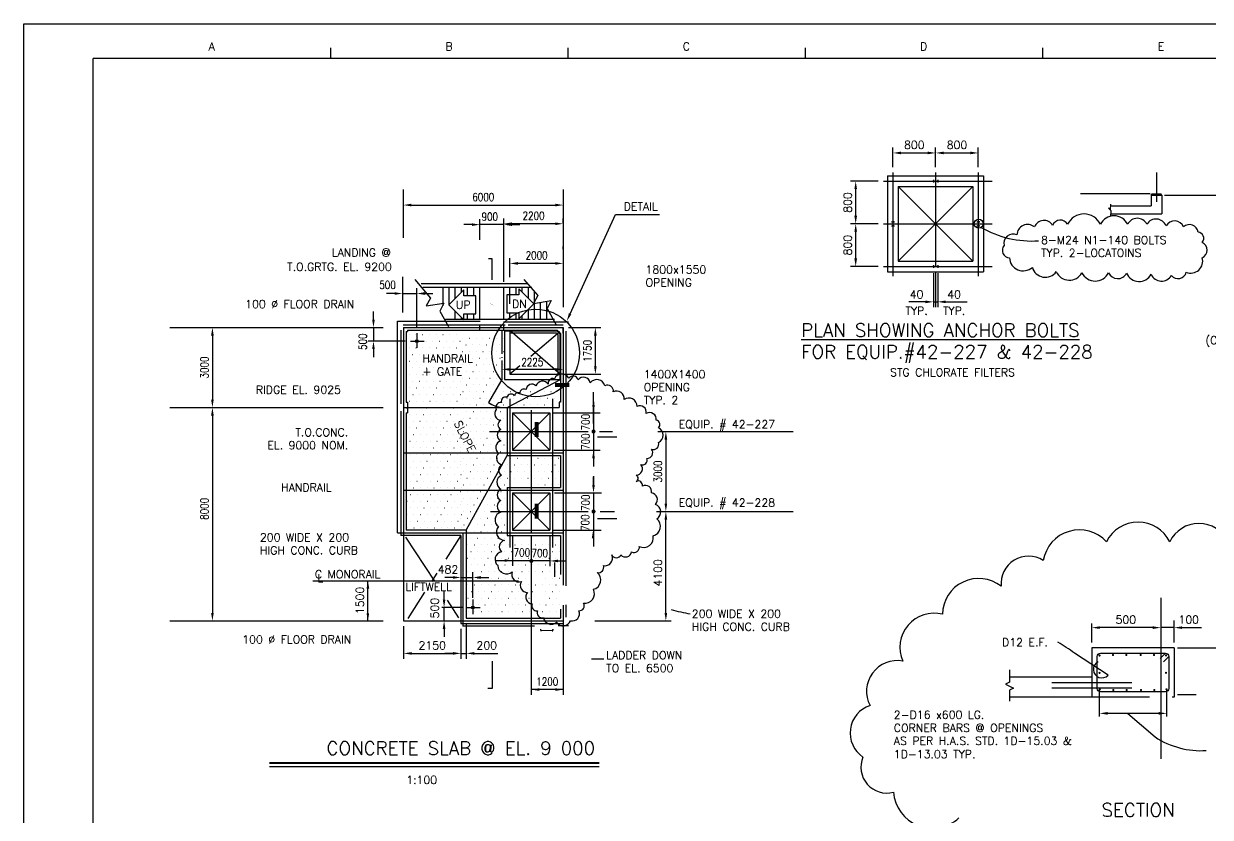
# Model space of a CAD drawing. Extents: x 0 to 84100, y 0 to 59400.
# Drawn here: x 0 to 44494, y 29640 to 59400 of the extents above; entities that cross this region are included whole.
import ezdxf
from ezdxf.enums import TextEntityAlignment as Align

# ---------------------------------------------------------------- set-up
doc = ezdxf.new("R2010")
doc.units = 0
doc.header["$LTSCALE"] = 2500
for name, pattern in [('CENTER', [0]), ('DASHDOT', [0]), ('DASHED', [0]), ('HIDDEN', [0])]:
    doc.linetypes.add(name, pattern=pattern)
doc.layers.get('0').update_dxf_attribs({"linetype": 'CONTINUOUS'})
for name, color, linetype in [('BORDER', 7, 'CONTINUOUS'), ('BOUNDLINE', 3, 'CONTINUOUS'), ('CLINE', 7, 'CENTER'), ('CONC', 1, 'CONTINUOUS'), ('CUTLINE', 7, 'CONTINUOUS'), ('DIM', 6, 'CONTINUOUS'), ('HANDRAIL', 2, 'DASHDOT'), ('HIDD', 7, 'HIDDEN'), ('REBAR', 2, 'CONTINUOUS'), ('STEEL', 1, 'CONTINUOUS'), ('TEXT', 7, 'CONTINUOUS'), ('TEXTM', 1, 'CONTINUOUS')]:
    doc.layers.add(name, color=color, linetype=linetype)
doc.styles.get("Standard").update_dxf_attribs({"font": 'romans', "width": 0.8})

msp = doc.modelspace()

# ---------------------------------------------------------------- linework, layer by layer
at = {"color": 0}
for p, q in [((14449, 47746), (14453, 47746)), ((14703, 47746), (14707, 47746)), ((14957, 47746), (14961, 47746)), ((15211, 47746), (15215, 47746)), ((15465, 47746), (15469, 47746)), ((15719, 47746), (15723, 47746)), ((15973, 47746), (15977, 47746)), ((16227, 47746), (16231, 47746)), ((16453, 47613), (16457, 47613)), ((16707, 47613), (16711, 47613)), ((16961, 47613), (16965, 47613)), ((17215, 47613), (17219, 47613)), ((17469, 47613), (17473, 47613)), ((17723, 47613), (17727, 47613)), ((17977, 47613), (17981, 47613)), ((14453, 47246), (14457, 47246)), ((14578, 47496), (14582, 47496)), ((14707, 47246), (14711, 47246)), ((14832, 47496), (14836, 47496)), ((14961, 47246), (14965, 47246)), ((15086, 47496), (15090, 47496)), ((15215, 47246), (15219, 47246)), ((15340, 47496), (15344, 47496)), ((15469, 47246), (15473, 47246)), ((15594, 47496), (15598, 47496)), ((15723, 47246), (15727, 47246)), ((15848, 47496), (15852, 47496)), ((15977, 47246), (15981, 47246)), ((16102, 47496), (16106, 47496)), ((16231, 47246), (16235, 47246)), ((16356, 47496), (16360, 47496)), ((16582, 47363), (16586, 47363)), ((16836, 47363), (16840, 47363)), ((17090, 47363), (17094, 47363)), ((17344, 47363), (17348, 47363)), ((17598, 47363), (17602, 47363)), ((17852, 47363), (17856, 47363)), ((14457, 46746), (14461, 46746)), ((14582, 46996), (14586, 46996)), ((14711, 46746), (14715, 46746)), ((14836, 46996), (14840, 46996)), ((14965, 46746), (14969, 46746)), ((15090, 46996), (15094, 46996)), ((15219, 46746), (15223, 46746)), ((15344, 46996), (15348, 46996)), ((15473, 46746), (15477, 46746)), ((15598, 46996), (15602, 46996)), ((15727, 46746), (15731, 46746)), ((15852, 46996), (15856, 46996)), ((15981, 46746), (15985, 46746)), ((16106, 46996), (16110, 46996)), ((16235, 46746), (16239, 46746)), ((16360, 46996), (16364, 46996)), ((16457, 47113), (16461, 47113)), ((16586, 46863), (16590, 46863)), ((16711, 47113), (16715, 47113)), ((16840, 46863), (16844, 46863)), ((16965, 47113), (16969, 47113)), ((17094, 46863), (17098, 46863)), ((17219, 47113), (17223, 47113)), ((17348, 46863), (17352, 46863)), ((17473, 47113), (17477, 47113)), ((17602, 46863), (17606, 46863)), ((17727, 47113), (17731, 47113)), ((17856, 46863), (17860, 46863)), ((17981, 47113), (17985, 47113)), ((14586, 46496), (14590, 46496)), ((14840, 46496), (14844, 46496)), ((15094, 46496), (15098, 46496)), ((15348, 46496), (15352, 46496)), ((15602, 46496), (15606, 46496)), ((15856, 46496), (15860, 46496)), ((16110, 46496), (16114, 46496)), ((16364, 46496), (16368, 46496)), ((16461, 46613), (16465, 46613)), ((16590, 46363), (16594, 46363)), ((16715, 46613), (16719, 46613)), ((16844, 46363), (16848, 46363)), ((16969, 46613), (16973, 46613)), ((17098, 46363), (17102, 46363)), ((17223, 46613), (17227, 46613)), ((17352, 46363), (17356, 46363)), ((17477, 46613), (17481, 46613)), ((17606, 46363), (17610, 46363)), ((17731, 46613), (17735, 46613)), ((17860, 46363), (17864, 46363)), ((17985, 46613), (17989, 46613)), ((14461, 46246), (14465, 46246)), ((14590, 45996), (14594, 45996)), ((14715, 46246), (14719, 46246)), ((14844, 45996), (14848, 45996)), ((14969, 46246), (14973, 46246)), ((15098, 45996), (15102, 45996)), ((15223, 46246), (15227, 46246)), ((15352, 45996), (15356, 45996)), ((15477, 46246), (15481, 46246)), ((15606, 45996), (15610, 45996)), ((15731, 46246), (15735, 46246)), ((15860, 45996), (15864, 45996)), ((15985, 46246), (15989, 46246)), ((16114, 45996), (16118, 45996)), ((16239, 46246), (16243, 46246)), ((16368, 45996), (16372, 45996)), ((16465, 46113), (16469, 46113)), ((16594, 45863), (16598, 45863)), ((16719, 46113), (16723, 46113)), ((16848, 45863), (16852, 45863)), ((16973, 46113), (16977, 46113)), ((17102, 45863), (17106, 45863)), ((17227, 46113), (17231, 46113)), ((17356, 45863), (17360, 45863)), ((17481, 46113), (17485, 46113)), ((17610, 45863), (17614, 45863)), ((17735, 46113), (17739, 46113)), ((17864, 45863), (17868, 45863)), ((17989, 46113), (17993, 46113)), ((14465, 45746), (14469, 45746)), ((14594, 45496), (14598, 45496)), ((14719, 45746), (14723, 45746)), ((14848, 45496), (14852, 45496)), ((14973, 45746), (14977, 45746)), ((15102, 45496), (15106, 45496)), ((15227, 45746), (15231, 45746)), ((15356, 45496), (15360, 45496)), ((15481, 45746), (15485, 45746)), ((15610, 45496), (15614, 45496)), ((15735, 45746), (15739, 45746)), ((15864, 45496), (15868, 45496)), ((15989, 45746), (15993, 45746)), ((16118, 45496), (16122, 45496)), ((16243, 45746), (16247, 45746)), ((16372, 45496), (16376, 45496)), ((16469, 45613), (16473, 45613)), ((16723, 45613), (16727, 45613)), ((16977, 45613), (16981, 45613)), ((17231, 45613), (17235, 45613)), ((17485, 45613), (17489, 45613)), ((17739, 45613), (17743, 45613)), ((17993, 45613), (17997, 45613)), ((18247, 45613), (18251, 45613)), ((18501, 45613), (18505, 45613)), ((18755, 45613), (18759, 45613)), ((19009, 45613), (19013, 45613)), ((19263, 45613), (19267, 45613)), ((19517, 45613), (19521, 45613)), ((19771, 45613), (19775, 45613)), ((14346, 44996), (14348, 44996)), ((14469, 45246), (14473, 45246)), ((14598, 44996), (14602, 44996)), ((14723, 45246), (14727, 45246)), ((14852, 44996), (14856, 44996)), ((14977, 45246), (14981, 45246)), ((15106, 44996), (15110, 44996)), ((15231, 45246), (15235, 45246)), ((15360, 44996), (15364, 44996)), ((15485, 45246), (15489, 45246)), ((15614, 44996), (15618, 44996)), ((15739, 45246), (15743, 45246)), ((15868, 44996), (15872, 44996)), ((15993, 45246), (15997, 45246)), ((16122, 44996), (16126, 44996)), ((16247, 45246), (16251, 45246)), ((16376, 44996), (16380, 44996)), ((16473, 45113), (16477, 45113)), ((16598, 45363), (16602, 45363)), ((16727, 45113), (16731, 45113)), ((16852, 45363), (16856, 45363)), ((16981, 45113), (16985, 45113)), ((17106, 45363), (17110, 45363)), ((17235, 45113), (17239, 45113)), ((17360, 45363), (17364, 45363)), ((17489, 45113), (17493, 45113)), ((17614, 45363), (17618, 45363)), ((17743, 45113), (17747, 45113)), ((17868, 45363), (17872, 45363)), ((17997, 45113), (18001, 45113)), ((18122, 45363), (18126, 45363)), ((18251, 45113), (18255, 45113)), ((18376, 45363), (18380, 45363)), ((18505, 45113), (18509, 45113)), ((18630, 45363), (18634, 45363)), ((18759, 45113), (18763, 45113)), ((18884, 45363), (18888, 45363)), ((19013, 45113), (19017, 45113)), ((19138, 45363), (19142, 45363)), ((19267, 45113), (19271, 45113)), ((19392, 45363), (19396, 45363)), ((19521, 45113), (19525, 45113)), ((19646, 45363), (19650, 45363)), ((19775, 45113), (19779, 45113)), ((19900, 45363), (19904, 45363)), ((14348, 44496), (14352, 44496)), ((14473, 44746), (14477, 44746)), ((14602, 44496), (14606, 44496)), ((14727, 44746), (14731, 44746)), ((14856, 44496), (14860, 44496)), ((14981, 44746), (14985, 44746)), ((15110, 44496), (15114, 44496)), ((15235, 44746), (15239, 44746)), ((15364, 44496), (15368, 44496)), ((15489, 44746), (15493, 44746)), ((15618, 44496), (15622, 44496)), ((15743, 44746), (15747, 44746)), ((15872, 44496), (15876, 44496)), ((15997, 44746), (16001, 44746)), ((16126, 44496), (16130, 44496)), ((16251, 44746), (16255, 44746)), ((16380, 44496), (16384, 44496)), ((16477, 44613), (16481, 44613)), ((16602, 44863), (16606, 44863)), ((16731, 44613), (16735, 44613)), ((16856, 44863), (16860, 44863)), ((16985, 44613), (16989, 44613)), ((17110, 44863), (17114, 44863)), ((17239, 44613), (17243, 44613)), ((17364, 44863), (17368, 44863)), ((17493, 44613), (17497, 44613)), ((17618, 44863), (17622, 44863)), ((17747, 44613), (17751, 44613)), ((17872, 44863), (17876, 44863)), ((18001, 44613), (18005, 44613)), ((14477, 44246), (14481, 44246)), ((14731, 44246), (14735, 44246)), ((14985, 44246), (14989, 44246)), ((15239, 44246), (15243, 44246)), ((15493, 44246), (15497, 44246)), ((15747, 44246), (15751, 44246)), ((16001, 44246), (16005, 44246)), ((16255, 44246), (16259, 44246)), ((16481, 44113), (16485, 44113)), ((16606, 44363), (16610, 44363)), ((16735, 44113), (16739, 44113)), ((16860, 44363), (16864, 44363)), ((16989, 44113), (16993, 44113)), ((17114, 44363), (17118, 44363)), ((17243, 44113), (17247, 44113)), ((17368, 44363), (17372, 44363)), ((17497, 44113), (17501, 44113)), ((17622, 44363), (17626, 44363)), ((17751, 44113), (17755, 44113)), ((17876, 44363), (17880, 44363)), ((18005, 44113), (18009, 44113)), ((14352, 43996), (14356, 43996)), ((14481, 43746), (14485, 43746)), ((14606, 43996), (14610, 43996)), ((14735, 43746), (14739, 43746)), ((14860, 43996), (14864, 43996)), ((14989, 43746), (14993, 43746)), ((15114, 43996), (15118, 43996)), ((15243, 43746), (15247, 43746)), ((15368, 43996), (15372, 43996)), ((15497, 43746), (15501, 43746)), ((15622, 43996), (15626, 43996)), ((15751, 43746), (15755, 43746)), ((15876, 43996), (15880, 43996)), ((16005, 43746), (16009, 43746)), ((16130, 43996), (16134, 43996)), ((16259, 43746), (16263, 43746)), ((16357, 43863), (16360, 43863)), ((16384, 43996), (16388, 43996)), ((16485, 43613), (16489, 43613)), ((16610, 43863), (16614, 43863)), ((16739, 43613), (16743, 43613)), ((16864, 43863), (16868, 43863)), ((16993, 43613), (16997, 43613)), ((17118, 43863), (17122, 43863)), ((17247, 43613), (17251, 43613)), ((17372, 43863), (17376, 43863)), ((17501, 43613), (17505, 43613)), ((17626, 43863), (17630, 43863)), ((17755, 43613), (17759, 43613)), ((17880, 43863), (17884, 43863)), ((18009, 43613), (18013, 43613)), ((14356, 43496), (14360, 43496)), ((14485, 43246), (14489, 43246)), ((14610, 43496), (14614, 43496)), ((14739, 43246), (14743, 43246)), ((14864, 43496), (14868, 43496)), ((14993, 43246), (14997, 43246)), ((15118, 43496), (15122, 43496)), ((15247, 43246), (15251, 43246)), ((15372, 43496), (15376, 43496)), ((15501, 43246), (15505, 43246)), ((15626, 43496), (15630, 43496)), ((15755, 43246), (15759, 43246)), ((15880, 43496), (15884, 43496)), ((16009, 43246), (16013, 43246)), ((16134, 43496), (16138, 43496)), ((16263, 43246), (16267, 43246)), ((16360, 43363), (16364, 43363)), ((16388, 43496), (16392, 43496)), ((16614, 43363), (16618, 43363)), ((16868, 43363), (16872, 43363)), ((17122, 43363), (17126, 43363)), ((17376, 43363), (17380, 43363)), ((17630, 43363), (17634, 43363)), ((17884, 43363), (17888, 43363)), ((14360, 42996), (14364, 42996)), ((14489, 42746), (14493, 42746)), ((14614, 42996), (14618, 42996)), ((14743, 42746), (14747, 42746)), ((14868, 42996), (14872, 42996)), ((14997, 42746), (15001, 42746)), ((15122, 42996), (15126, 42996)), ((15251, 42746), (15255, 42746)), ((15376, 42996), (15380, 42996)), ((15505, 42746), (15509, 42746)), ((15630, 42996), (15634, 42996)), ((15759, 42746), (15763, 42746)), ((15884, 42996), (15888, 42996)), ((16013, 42746), (16017, 42746)), ((16138, 42996), (16142, 42996)), ((16267, 42746), (16271, 42746)), ((16364, 42863), (16368, 42863)), ((16392, 42996), (16396, 42996)), ((16489, 43113), (16493, 43113)), ((16618, 42863), (16622, 42863)), ((16743, 43113), (16747, 43113)), ((16872, 42863), (16876, 42863)), ((16997, 43113), (17001, 43113)), ((17126, 42863), (17130, 42863)), ((17251, 43113), (17255, 43113)), ((17380, 42863), (17384, 42863)), ((17505, 43113), (17509, 43113)), ((17634, 42863), (17638, 42863)), ((17759, 43113), (17763, 43113)), ((17888, 42863), (17892, 42863)), ((18013, 43113), (18017, 43113)), ((18142, 42863), (18146, 42863)), ((18267, 43113), (18271, 43113)), ((18396, 42863), (18400, 42863)), ((18521, 43113), (18525, 43113)), ((18650, 42863), (18654, 42863)), ((18775, 43113), (18779, 43113)), ((18904, 42863), (18908, 42863)), ((19029, 43113), (19033, 43113)), ((19158, 42863), (19162, 42863)), ((19283, 43113), (19287, 43113)), ((19412, 42863), (19416, 42863)), ((19537, 43113), (19541, 43113)), ((19666, 42863), (19670, 42863)), ((19791, 43113), (19795, 43113)), ((19920, 42863), (19924, 42863)), ((20045, 43113), (20049, 43113)), ((14364, 42496), (14368, 42496)), ((14618, 42496), (14622, 42496)), ((14872, 42496), (14876, 42496)), ((15126, 42496), (15130, 42496)), ((15380, 42496), (15384, 42496)), ((15634, 42496), (15638, 42496)), ((15888, 42496), (15892, 42496)), ((16142, 42496), (16146, 42496)), ((16368, 42363), (16372, 42363)), ((16396, 42496), (16400, 42496)), ((16493, 42613), (16497, 42613)), ((16622, 42363), (16626, 42363)), ((16747, 42613), (16751, 42613)), ((16876, 42363), (16880, 42363)), ((17001, 42613), (17005, 42613)), ((17130, 42363), (17134, 42363)), ((17255, 42613), (17259, 42613)), ((17384, 42363), (17388, 42363)), ((17509, 42613), (17513, 42613)), ((17638, 42363), (17642, 42363)), ((17763, 42613), (17767, 42613)), ((17892, 42363), (17896, 42363)), ((18017, 42613), (18021, 42613)), ((18146, 42363), (18150, 42363)), ((18271, 42613), (18275, 42613)), ((18400, 42363), (18404, 42363)), ((18525, 42613), (18529, 42613)), ((18654, 42363), (18658, 42363)), ((18779, 42613), (18783, 42613)), ((18908, 42363), (18912, 42363)), ((19033, 42613), (19037, 42613)), ((19162, 42363), (19166, 42363)), ((19287, 42613), (19291, 42613)), ((19416, 42363), (19420, 42363)), ((19541, 42613), (19545, 42613)), ((19670, 42363), (19674, 42363)), ((19795, 42613), (19799, 42613)), ((19924, 42363), (19928, 42363)), ((20049, 42613), (20053, 42613)), ((14368, 41996), (14372, 41996)), ((14493, 42246), (14497, 42246)), ((14622, 41996), (14626, 41996)), ((14747, 42246), (14751, 42246)), ((14876, 41996), (14880, 41996)), ((15001, 42246), (15005, 42246)), ((15130, 41996), (15134, 41996)), ((15255, 42246), (15259, 42246)), ((15384, 41996), (15388, 41996)), ((15509, 42246), (15513, 42246)), ((15638, 41996), (15642, 41996)), ((15763, 42246), (15767, 42246)), ((15892, 41996), (15896, 41996)), ((16017, 42246), (16021, 42246)), ((16146, 41996), (16150, 41996)), ((16271, 42246), (16275, 42246)), ((16372, 41863), (16376, 41863)), ((16400, 41996), (16404, 41996)), ((16497, 42113), (16501, 42113)), ((16626, 41863), (16630, 41863)), ((16751, 42113), (16755, 42113)), ((16880, 41863), (16884, 41863)), ((17005, 42113), (17009, 42113)), ((17134, 41863), (17138, 41863)), ((17259, 42113), (17263, 42113)), ((17388, 41863), (17392, 41863)), ((17513, 42113), (17517, 42113)), ((17642, 41863), (17646, 41863)), ((17767, 42113), (17771, 42113)), ((17896, 41863), (17900, 41863)), ((18021, 42113), (18025, 42113)), ((19037, 42113), (19041, 42113)), ((19291, 42113), (19295, 42113)), ((19545, 42113), (19549, 42113)), ((19799, 42113), (19803, 42113)), ((20053, 42113), (20057, 42113)), ((14372, 41496), (14376, 41496)), ((14497, 41746), (14501, 41746)), ((14626, 41496), (14630, 41496)), ((14751, 41746), (14755, 41746)), ((14880, 41496), (14884, 41496)), ((15005, 41746), (15009, 41746)), ((15134, 41496), (15138, 41496)), ((15259, 41746), (15263, 41746)), ((15388, 41496), (15392, 41496)), ((15513, 41746), (15517, 41746)), ((15642, 41496), (15646, 41496)), ((15767, 41746), (15771, 41746)), ((15896, 41496), (15900, 41496)), ((16021, 41746), (16025, 41746)), ((16150, 41496), (16154, 41496)), ((16275, 41746), (16279, 41746)), ((16404, 41496), (16408, 41496)), ((16501, 41613), (16505, 41613)), ((16755, 41613), (16759, 41613)), ((17009, 41613), (17013, 41613)), ((17263, 41613), (17267, 41613)), ((17517, 41613), (17521, 41613)), ((17771, 41613), (17775, 41613)), ((18025, 41613), (18029, 41613)), ((14376, 40996), (14380, 40996)), ((14501, 41246), (14505, 41246)), ((14630, 40996), (14634, 40996)), ((14755, 41246), (14759, 41246)), ((14884, 40996), (14888, 40996)), ((15009, 41246), (15013, 41246)), ((15138, 40996), (15142, 40996)), ((15263, 41246), (15267, 41246)), ((15392, 40996), (15396, 40996)), ((15517, 41246), (15521, 41246)), ((15646, 40996), (15650, 40996)), ((15771, 41246), (15775, 41246)), ((15900, 40996), (15904, 40996)), ((16025, 41246), (16029, 41246)), ((16154, 40996), (16158, 40996)), ((16279, 41246), (16283, 41246)), ((16376, 41363), (16380, 41363)), ((16408, 40996), (16412, 40996)), ((16505, 41113), (16509, 41113)), ((16630, 41363), (16634, 41363)), ((16759, 41113), (16763, 41113)), ((16884, 41363), (16888, 41363)), ((17013, 41113), (17017, 41113)), ((17138, 41363), (17142, 41363)), ((17267, 41113), (17271, 41113)), ((17392, 41363), (17396, 41363)), ((17521, 41113), (17525, 41113)), ((17646, 41363), (17650, 41363)), ((17775, 41113), (17779, 41113)), ((17900, 41363), (17904, 41363)), ((18029, 41113), (18033, 41113)), ((14380, 40496), (14384, 40496)), ((14505, 40746), (14509, 40746)), ((14634, 40496), (14638, 40496)), ((14759, 40746), (14763, 40746)), ((14888, 40496), (14892, 40496)), ((15013, 40746), (15017, 40746)), ((15142, 40496), (15146, 40496)), ((15267, 40746), (15271, 40746)), ((15396, 40496), (15400, 40496)), ((15521, 40746), (15525, 40746)), ((15650, 40496), (15654, 40496)), ((15775, 40746), (15779, 40746)), ((15904, 40496), (15908, 40496)), ((16029, 40746), (16033, 40746)), ((16158, 40496), (16162, 40496)), ((16283, 40746), (16287, 40746)), ((16380, 40863), (16384, 40863)), ((16412, 40496), (16416, 40496)), ((16509, 40613), (16513, 40613)), ((16634, 40863), (16638, 40863)), ((16763, 40613), (16767, 40613)), ((16888, 40863), (16892, 40863)), ((17017, 40613), (17021, 40613)), ((17142, 40863), (17146, 40863)), ((17271, 40613), (17275, 40613)), ((17396, 40863), (17400, 40863)), ((17525, 40613), (17529, 40613)), ((17650, 40863), (17654, 40863)), ((17779, 40613), (17783, 40613)), ((17904, 40863), (17908, 40863)), ((18033, 40613), (18037, 40613)), ((16638, 40363), (16642, 40363)), ((16767, 40113), (16771, 40113)), ((16892, 40363), (16896, 40363)), ((17021, 40113), (17025, 40113)), ((17146, 40363), (17150, 40363)), ((17275, 40113), (17279, 40113)), ((17400, 40363), (17404, 40363)), ((17529, 40113), (17533, 40113)), ((17654, 40363), (17658, 40363)), ((17783, 40113), (17787, 40113)), ((17908, 40363), (17912, 40363)), ((18037, 40113), (18041, 40113)), ((16642, 39863), (16646, 39863)), ((16771, 39613), (16775, 39613)), ((16896, 39863), (16900, 39863)), ((17025, 39613), (17029, 39613)), ((17150, 39863), (17154, 39863)), ((17279, 39613), (17283, 39613)), ((17404, 39863), (17408, 39863)), ((17533, 39613), (17537, 39613)), ((17658, 39863), (17662, 39863)), ((17787, 39613), (17791, 39613)), ((17912, 39863), (17916, 39863)), ((18041, 39613), (18045, 39613)), ((18166, 39863), (18170, 39863)), ((18295, 39613), (18299, 39613)), ((18420, 39863), (18424, 39863)), ((18549, 39613), (18553, 39613)), ((18674, 39863), (18678, 39863)), ((18803, 39613), (18807, 39613)), ((18928, 39863), (18932, 39863)), ((19057, 39613), (19061, 39613)), ((19182, 39863), (19186, 39863)), ((19311, 39613), (19315, 39613)), ((19436, 39863), (19440, 39863)), ((19565, 39613), (19569, 39613)), ((19690, 39863), (19694, 39863)), ((19819, 39613), (19823, 39613)), ((19944, 39863), (19948, 39863)), ((20073, 39613), (20076, 39613)), ((16646, 39363), (16650, 39363)), ((16900, 39363), (16904, 39363)), ((17154, 39363), (17158, 39363)), ((17408, 39363), (17412, 39363)), ((17662, 39363), (17666, 39363)), ((17916, 39363), (17920, 39363)), ((18170, 39363), (18174, 39363)), ((18424, 39363), (18428, 39363)), ((18678, 39363), (18682, 39363)), ((18932, 39363), (18936, 39363)), ((19186, 39363), (19190, 39363)), ((19440, 39363), (19444, 39363)), ((19694, 39363), (19698, 39363)), ((19948, 39363), (19952, 39363)), ((16650, 38863), (16654, 38863)), ((16775, 39113), (16779, 39113)), ((16904, 38863), (16908, 38863)), ((17029, 39113), (17033, 39113)), ((17158, 38863), (17162, 38863)), ((17283, 39113), (17287, 39113)), ((17412, 38863), (17416, 38863)), ((17537, 39113), (17541, 39113)), ((17666, 38863), (17670, 38863)), ((17791, 39113), (17795, 39113)), ((17920, 38863), (17924, 38863)), ((18045, 39113), (18049, 39113)), ((18174, 38863), (18178, 38863)), ((18299, 39113), (18303, 39113)), ((18428, 38863), (18432, 38863)), ((18553, 39113), (18557, 39113)), ((18682, 38863), (18686, 38863)), ((18807, 39113), (18811, 39113)), ((18936, 38863), (18940, 38863)), ((19061, 39113), (19065, 39113)), ((19190, 38863), (19194, 38863)), ((19315, 39113), (19319, 39113)), ((19444, 38863), (19448, 38863)), ((19569, 39113), (19573, 39113)), ((19698, 38863), (19702, 38863)), ((19823, 39113), (19827, 39113)), ((19952, 38863), (19956, 38863)), ((20077, 39113), (20081, 39113)), ((16654, 38363), (16658, 38363)), ((16779, 38613), (16783, 38613)), ((16908, 38363), (16912, 38363)), ((17033, 38613), (17037, 38613)), ((17162, 38363), (17166, 38363)), ((17287, 38613), (17291, 38613)), ((17416, 38363), (17420, 38363)), ((17541, 38613), (17545, 38613)), ((17670, 38363), (17674, 38363)), ((17795, 38613), (17799, 38613)), ((17924, 38363), (17928, 38363)), ((18049, 38613), (18053, 38613)), ((18178, 38363), (18182, 38363)), ((18303, 38613), (18307, 38613)), ((18432, 38363), (18436, 38363)), ((18557, 38613), (18561, 38613)), ((18686, 38363), (18690, 38363)), ((18811, 38613), (18815, 38613)), ((18940, 38363), (18944, 38363)), ((19194, 38363), (19198, 38363)), ((19448, 38363), (19452, 38363)), ((19573, 38613), (19577, 38613)), ((19702, 38363), (19706, 38363)), ((19827, 38613), (19831, 38613)), ((19956, 38363), (19960, 38363)), ((20081, 38613), (20085, 38613)), ((16658, 37863), (16662, 37863)), ((16783, 38113), (16787, 38113)), ((16912, 37863), (16916, 37863)), ((17037, 38113), (17041, 38113)), ((17166, 37863), (17170, 37863)), ((17291, 38113), (17295, 38113)), ((17420, 37863), (17424, 37863)), ((17545, 38113), (17549, 38113)), ((17674, 37863), (17678, 37863)), ((17799, 38113), (17803, 38113)), ((17928, 37863), (17932, 37863)), ((18053, 38113), (18057, 38113)), ((18182, 37863), (18186, 37863)), ((18307, 38113), (18311, 38113)), ((18436, 37863), (18440, 37863)), ((18561, 38113), (18565, 38113)), ((18690, 37863), (18694, 37863)), ((18815, 38113), (18819, 38113)), ((18944, 37863), (18948, 37863)), ((19069, 38113), (19073, 38113)), ((19577, 38113), (19581, 38113)), ((19706, 37863), (19710, 37863)), ((19831, 38113), (19835, 38113)), ((19960, 37863), (19964, 37863)), ((20085, 38113), (20089, 38113)), ((16787, 37613), (16791, 37613)), ((17041, 37613), (17045, 37613)), ((17295, 37613), (17299, 37613)), ((17549, 37613), (17553, 37613)), ((17803, 37613), (17807, 37613)), ((18057, 37613), (18061, 37613)), ((18311, 37613), (18315, 37613)), ((18565, 37613), (18569, 37613)), ((18819, 37613), (18823, 37613)), ((19073, 37613), (19077, 37613)), ((19327, 37613), (19331, 37613)), ((19581, 37613), (19585, 37613)), ((19835, 37613), (19839, 37613)), ((20089, 37613), (20093, 37613)), ((16662, 37363), (16666, 37363)), ((16791, 37113), (16795, 37113)), ((16916, 37363), (16920, 37363)), ((17045, 37113), (17049, 37113)), ((17170, 37363), (17174, 37363)), ((17299, 37113), (17303, 37113)), ((17424, 37363), (17428, 37363)), ((17553, 37113), (17557, 37113)), ((17678, 37363), (17682, 37363)), ((17807, 37113), (17811, 37113)), ((17932, 37363), (17936, 37363)), ((18061, 37113), (18065, 37113)), ((18186, 37363), (18190, 37363)), ((18315, 37113), (18319, 37113)), ((18440, 37363), (18444, 37363)), ((18569, 37113), (18573, 37113)), ((18694, 37363), (18698, 37363)), ((18823, 37113), (18827, 37113)), ((18948, 37363), (18952, 37363)), ((19202, 37363), (19206, 37363)), ((19456, 37363), (19460, 37363)), ((19710, 37363), (19714, 37363)), ((19964, 37363), (19968, 37363)), ((19383, 36694), (19383, 36644)), ((19843, 36694), (19843, 36644))]:
    msp.add_line(p, q, dxfattribs=at)
at = {"color": 0, "const_width": 30}
for points in [[(19398, 36604), (19398, 36684)], [(19813, 36644), (19413, 36644)], [(19828, 36604), (19828, 36684)]]:
    msp.add_lwpolyline(points, dxfattribs=at)
at = {"color": 0}
msp.add_circle((34194, 48968), 17.5, dxfattribs=at)
at = {"layer": 'BORDER', "color": 0}
for p, q in [((11500, 58500), (11500, 58100)), ((20400, 58500), (20400, 58100)), ((29300, 58500), (29300, 58100)), ((38200, 58500), (38200, 58100)), ((2600, 1300), (2600, 58100)), ((82800, 58100), (2600, 58100))]:
    msp.add_line(p, q, dxfattribs=at)
at = {"layer": 'BORDER', "color": 0, "const_width": 75}
msp.add_lwpolyline([(21580, 31681), (9213, 31681)], dxfattribs=at)
at = {"layer": 'BORDER', "color": 0}
msp.add_lwpolyline([(21580, 31531), (9213, 31531)], dxfattribs=at)
at = {"layer": 'BOUNDLINE', "color": 0, "linetype": 'DASHED'}
msp.add_circle((19199, 47053), 1644, dxfattribs=at)
at = {"layer": 'CLINE', "color": 0}
for p, q in [((32595, 53822), (32595, 49936)), ((34195, 53822), (34195, 50296)), ((35795, 53822), (35795, 49936)), ((42479, 53822), (42479, 52721)), ((14233, 53185), (14233, 51371)), ((20233, 53185), (20233, 48773)), ((32240, 51896), (36313, 51896)), ((14204, 49908), (14204, 48571)), ((5482, 48007), (13483, 48007)), ((14244, 48007), (14244, 37007)), ((14244, 48007), (20233, 48007)), ((14744, 47794), (14744, 47250)), ((20233, 48007), (20233, 45807)), ((14502, 47497), (15012, 47497)), ((20233, 45807), (20233, 38342)), ((5482, 45007), (13483, 45007)), ((18233, 45327), (18233, 39757)), ((19833, 45327), (19833, 39757)), ((19033, 44907), (19033, 40307)), ((17463, 44107), (20404, 44107)), ((17498, 41107), (20429, 41107)), ((10843, 38507), (18556, 38507)), ((42640, 37864), (42640, 31828)), ((16602, 37507), (17112, 37507)), ((16844, 37804), (16844, 37260)), ((20233, 37591), (20233, 37007)), ((5482, 37007), (13483, 37007)), ((14244, 37007), (20233, 37007))]:
    msp.add_line(p, q, dxfattribs=at)
at = {"layer": 'CONC', "color": 0}
for p, q in [((32395, 53696), (35995, 53696)), ((32395, 53696), (32395, 50096)), ((35995, 53696), (35995, 50096)), ((32795, 53296), (35595, 53296)), ((32795, 53296), (32795, 50496)), ((35595, 53296), (35595, 50496)), ((42279, 52974), (42279, 52574)), ((42279, 52974), (42679, 52974)), ((42679, 52974), (42679, 52274)), ((40758, 52632), (40739, 52436)), ((40756, 52574), (42279, 52574)), ((40739, 52436), (40682, 52487)), ((40682, 52487), (40764, 52392)), ((40756, 52274), (42679, 52274)), ((40764, 52392), (40758, 52172)), ((32795, 50496), (35595, 50496)), ((32395, 50096), (35995, 50096)), ((15724, 48818), (15724, 49523)), ((15954, 48854), (15954, 49523)), ((16184, 49104), (16184, 49523)), ((16414, 49334), (16414, 49523)), ((16644, 49193), (16644, 49523)), ((16874, 49193), (16874, 49523)), ((17104, 48323), (17104, 49523)), ((18004, 48323), (18004, 49523)), ((18234, 49228), (18234, 49523)), ((18464, 49228), (18464, 49523)), ((18464, 49228), (18464, 49523)), ((18694, 49329), (18694, 49523)), ((18694, 49329), (18694, 49523)), ((18924, 49099), (18924, 49523)), ((18234, 48900), (18234, 49223)), ((19154, 48323), (19154, 49374)), ((19384, 48323), (19384, 48952)), ((19614, 48323), (19614, 48989)), ((16184, 48323), (16184, 48608)), ((16644, 48323), (16644, 48518)), ((16874, 48323), (16874, 48518)), ((18234, 48323), (18234, 48563)), ((18234, 48323), (18234, 48553)), ((18464, 48323), (18464, 48553)), ((18924, 48323), (18924, 48683)), ((18924, 48323), (18924, 48683)), ((19154, 48323), (19154, 48855)), ((14224, 48107), (18059, 48107)), ((16414, 48323), (16414, 48378)), ((17104, 47907), (17104, 48107)), ((18004, 47907), (18004, 48107)), ((18161, 48107), (20233, 48107)), ((18464, 48323), (18464, 48489)), ((18694, 48323), (18696, 48455)), ((18694, 48323), (18694, 48453)), ((14144, 47907), (14144, 45142)), ((14344, 47857), (14344, 45212)), ((14344, 47857), (14394, 47857)), ((14394, 47907), (18033, 47907)), ((14394, 47907), (14394, 47857)), ((18033, 48007), (20233, 48007)), ((18033, 47907), (18033, 46057)), ((18033, 47907), (20008, 47907)), ((18033, 47877), (19995, 47877)), ((18233, 47877), (18233, 46257)), ((18233, 47807), (19966, 47807)), ((20033, 47740), (19966, 47807)), ((20103, 47769), (19995, 47877)), ((20133, 47781), (20008, 47907)), ((20033, 47740), (20033, 46257)), ((20103, 47769), (20103, 46057)), ((20133, 47781), (20133, 45807)), ((20333, 47872), (20333, 45807)), ((18033, 46057), (20133, 46057)), ((18133, 45007), (20133, 46057)), ((18233, 46257), (20103, 46257)), ((20133, 45807), (20133, 45212)), ((20333, 45807), (20333, 38318)), ((14344, 45212), (14394, 45212)), ((14394, 45212), (14394, 44802)), ((18133, 45007), (19933, 45007)), ((18133, 45007), (18133, 43207)), ((20133, 45212), (20083, 45212)), ((20083, 45212), (20083, 45007)), ((14144, 44872), (14144, 40207)), ((14344, 44802), (14394, 44802)), ((14344, 44802), (14344, 40407)), ((18333, 44807), (19733, 44807)), ((18333, 44807), (18333, 43407)), ((19733, 44807), (19733, 43407)), ((16594, 40407), (18133, 43207)), ((18133, 43207), (20133, 43207)), ((18333, 43407), (19733, 43407)), ((20133, 43207), (20133, 42007)), ((18133, 42007), (20133, 42007)), ((18133, 42007), (18133, 40207)), ((18333, 41807), (19733, 41807)), ((18333, 41807), (18333, 40407)), ((19733, 41807), (19733, 40407)), ((16394, 40207), (14144, 40207)), ((16594, 40407), (14344, 40407)), ((16394, 40207), (16394, 36907)), ((16594, 40407), (16594, 37107)), ((18133, 40207), (20133, 40207)), ((18333, 40407), (19733, 40407)), ((20133, 40207), (20133, 38748)), ((20133, 37450), (20133, 37107)), ((20333, 37606), (20333, 37145)), ((16594, 37107), (20133, 37107)), ((16394, 36907), (20233, 36907)), ((43140, 35997), (40053, 35997)), ((40053, 35997), (40053, 34147)), ((43140, 35997), (43140, 34147)), ((40053, 34897), (36963, 34897)), ((42212, 34147), (36963, 34147)), ((43140, 34147), (43068, 34147))]:
    msp.add_line(p, q, dxfattribs=at)
at = {"layer": 'CUTLINE', "color": 0}
msp.add_lwpolyline([(0, 0), (0, 59400), (84100, 59400), (84100, 0)], close=True, dxfattribs=at)
msp.add_lwpolyline([(0, 0), (0, 59400), (84100, 59400), (84100, 0)], close=True, dxfattribs=at)
at = {"layer": 'DIM', "color": 0}
for p, q in [((32595, 54022), (32595, 54754)), ((34195, 54022), (34195, 54754)), ((34195, 54022), (34195, 54754)), ((35795, 54022), (35795, 54754)), ((32895, 54554), (33895, 54554)), ((34495, 54554), (35495, 54554)), ((32040, 53496), (30998, 53496)), ((31198, 52196), (31198, 53196)), ((35595, 50496), (32795, 53296)), ((35595, 53296), (32795, 50496)), ((14533, 52600), (19933, 52600)), ((20233, 52800), (20233, 52800)), ((20233, 52800), (20233, 52800)), ((14233, 52488), (14233, 52400)), ((14233, 52488), (14233, 52400)), ((17104, 51291), (17104, 52066)), ((18004, 49723), (18004, 52099)), ((18004, 49723), (18004, 52066)), ((20233, 51935), (20233, 52099)), ((20489, 48520), (22187, 52249)), ((22187, 52249), (23843, 52249)), ((16804, 51866), (16504, 51866)), ((18004, 51866), (17104, 51866)), ((19933, 51899), (18304, 51899)), ((18304, 51866), (18604, 51866)), ((32040, 51896), (30998, 51896)), ((32040, 51896), (30998, 51896)), ((32395, 51896), (36313, 51896)), ((32395, 51896), (36313, 51896)), ((31198, 50596), (31198, 51596)), ((20233, 50946), (20233, 51046)), ((18233, 49900), (18233, 50611)), ((19933, 50411), (18533, 50411)), ((32040, 50296), (30998, 50296)), ((34115, 50046), (34115, 48770)), ((34195, 50096), (34195, 48770)), ((34195, 50096), (34195, 48770)), ((34275, 50046), (34275, 48770)), ((14744, 47994), (14744, 49482)), ((13904, 49282), (13604, 49282)), ((14204, 49282), (14744, 49282)), ((15044, 49282), (15344, 49282)), ((33815, 48970), (33197, 48970)), ((33895, 48970), (33595, 48970)), ((34115, 48970), (34195, 48970)), ((34195, 48970), (34275, 48970)), ((34495, 48970), (34795, 48970)), ((34575, 48970), (34875, 48970)), ((34795, 48970), (35381, 48970)), ((34875, 48970), (35185, 48970)), ((13115, 48307), (13115, 48607)), ((6876, 48007), (6876, 48007)), ((6876, 48007), (6876, 48007)), ((7076, 47707), (7076, 45307)), ((13115, 48007), (13115, 47497)), ((18233, 47907), (20133, 46257)), ((20108, 47851), (19018, 46924)), ((20233, 47799), (20233, 48007)), ((20433, 48007), (21635, 48007)), ((21435, 46557), (21435, 47707)), ((14302, 47497), (12915, 47497)), ((13115, 47197), (13115, 46897)), ((18599, 46567), (18233, 46257)), ((19933, 46437), (18233, 46437)), ((20133, 46257), (20133, 46257)), ((20233, 46257), (21635, 46257)), ((21367, 44407), (21367, 45585)), ((6876, 45007), (6876, 45007)), ((6876, 45007), (6876, 45007)), ((21367, 45219), (21367, 44107)), ((7076, 44707), (7076, 37307)), ((19733, 44807), (18333, 43407)), ((18333, 44807), (19733, 43407)), ((19848, 44807), (21613, 44807)), ((18133, 44107), (21167, 44107)), ((18133, 44107), (21167, 44107)), ((21367, 44107), (21367, 43407)), ((21589, 44107), (22073, 44107)), ((23781, 44107), (28853, 44107)), ((21367, 43807), (21367, 43507)), ((24080, 43807), (24080, 41407)), ((24080, 43807), (24080, 43507)), ((19883, 43407), (21613, 43407)), ((21367, 43507), (21367, 42790)), ((21367, 43107), (21367, 42807)), ((21367, 42807), (21367, 42793)), ((21367, 42436), (21367, 42090)), ((21367, 42107), (21367, 42407)), ((19733, 41807), (18333, 40407)), ((19733, 40407), (18333, 41807)), ((19898, 41807), (21663, 41807)), ((21367, 41807), (21367, 41107)), ((18133, 41107), (21167, 41107)), ((18133, 41107), (21152, 41107)), ((21367, 41107), (21367, 40507)), ((21614, 41107), (22149, 41107)), ((23724, 41107), (28853, 41107)), ((21367, 40507), (21367, 39790)), ((24080, 37307), (24080, 40807)), ((14322, 40151), (15403, 38500)), ((16394, 40207), (15825, 39320)), ((18333, 40207), (18333, 39069)), ((19033, 40207), (19033, 39053)), ((19033, 40207), (19033, 39069)), ((19733, 40207), (19733, 39053)), ((19833, 40407), (21648, 40407)), ((18433, 39253), (17716, 39253)), ((19033, 39253), (18433, 39253)), ((19033, 39557), (19033, 34230)), ((19733, 39253), (19033, 39253)), ((20033, 39253), (20333, 39253)), ((15487, 38793), (15286, 38480)), ((16844, 37874), (16844, 38833)), ((12905, 37007), (12905, 38507)), ((12924, 38507), (13105, 38507)), ((16094, 38633), (15794, 38633)), ((16394, 38633), (16844, 38633)), ((17144, 38633), (17444, 38633)), ((15031, 38083), (14398, 37097)), ((15763, 37807), (15763, 38107)), ((16458, 37507), (15676, 37507)), ((15763, 37007), (15763, 37507)), ((15877, 37778), (16304, 37125)), ((6876, 37007), (6876, 37007)), ((6876, 37007), (6876, 37007)), ((20233, 37060), (20233, 34230)), ((21419, 37007), (24280, 37007)), ((43140, 36191), (43140, 37022)), ((14244, 36807), (14244, 35586)), ((15763, 36707), (15763, 36407)), ((16394, 36707), (16394, 35586)), ((16394, 36707), (16394, 35586)), ((16594, 36907), (16594, 35586)), ((40053, 36197), (40053, 36907)), ((42340, 36751), (40353, 36751)), ((43140, 36751), (42640, 36751)), ((43440, 36751), (44168, 36751)), ((14544, 35786), (16094, 35786)), ((16094, 35786), (15794, 35786)), ((16394, 35786), (16594, 35786)), ((16894, 35786), (17194, 35786)), ((17194, 35786), (17780, 35786)), ((43268, 35997), (46110, 35997)), ((21291, 35577), (21751, 35577)), ((20233, 34430), (19033, 34430)), ((40342, 33422), (40342, 34429)), ((42860, 33422), (42860, 34429)), ((43268, 34247), (43963, 34247)), ((42629, 33537), (40642, 33537))]:
    msp.add_line(p, q, dxfattribs=at)
for points, format in [([(17459, 48746, 0, 0, -0.57735), (17543, 48869, 0, 0, 0.57735), (17628, 48993, 0, 0, -0.57735), (17543, 48869, 0, 100, 0), (17296, 49039, 0, 0, 0), (15478, 50166, 0, 0, 0.110002), (13933, 50786, 0, 0, -12.462703)], "xyseb"), ([(19572, 46982, 0, 0, -0.57735), (19688, 46886, 0, 0, 0.57735), (19804, 46791, 0, 0, -0.57735), (19688, 46886, 0, 100, 0), (19879, 47118, 0, 0, 0), (21908, 49586, 0, 0, -0.197817), (23018, 50181, 0, 0, 19.693942)], "xyseb"), ([(14653, 47516, 0, 100, 0), (14420, 47705, 0, 0, 0), (13138, 48736, 0, 0, 0.178271), (12693, 48886, 0, 0, -0.01386)], "xyseb"), ([(17681, 45646, 0, 100, 0), (17456, 45845, 0, 0, 0), (17009, 46238, 0, 0, 0.155187), (16734, 46359, 0, 0, -5.519969)], "xyseb"), ([(19300, 44454, 0, 0, -0.57735), (19393, 44336, 0, 0, 0.57735), (19486, 44219, 0, 0, -0.57735), (19393, 44336, 0, 100, 0), (19629, 44522, 0, 0, 0), (20983, 45591, 0, 0, -0.172616), (22948, 46256, 0, 0, -6.379349)], "xyseb"), ([(18005, 45847, 0, 100, 0), (18258, 45686, 0, 0, 0), (18703, 45401, 0, 0, 0)], "xyseb"), ([(17179, 41496, 0, 100, 0), (16962, 41704, 0, 0, 0), (12977, 45542, 0, 0, 0.240729), (12516, 45682, 0, 0, 4.230009)], "xyseb"), ([(18491, 45208, 0, 100, 0), (18192, 45233, 0, 0, 0), (13242, 45654, 0, 0, 0.023225), (12516, 45682, 0, 0, -6.716288)], "xyseb"), ([(19915, 45124, 0, 100, 0), (19658, 45280, 0, 0, 0), (19342, 45473, 0, 0, 0)], "xyseb"), ([(15269, 42352, 0, 0, -0.57735), (15353, 42476, 0, 0, 0.57735), (15438, 42601, 0, 0, -0.57735), (15353, 42476, 0, 100, 0), (15105, 42645, 0, 0, 0), (13583, 43676, 0, 0, 0.142124), (12318, 44086, 0, 0, -64.365397)], "xyseb"), ([(21333, 44123, 75, 75, 1), (21401, 44091, 75, 75, 1), (21333, 44123, 0, 0, 0), (21345, 44118, 0, 0, 14.757064)], "xyseb"), ([(14018, 40413, 0, 100, 0), (13797, 40617, 0, 0, 0), (12838, 41503, 0, 0, 0.120513), (11773, 42093, 0, 0, 0.133806)], "xyseb"), ([(21376, 41071, 75, 75, 1), (21359, 41144, 75, 75, 1), (21376, 41071, 0, 0, 0), (21370, 41095, 0, 0, 0.468237)], "xyseb"), ([(15369, 40218, 0, 100, 0), (15113, 40063, 0, 0, 0), (14287, 39564, 0, 0, -0.310277), (13204, 39627, 0, 0, -1.632023)], "xyseb"), ([(19514, 40212, 0, 100, 0), (19745, 40020, 0, 0, 0), (21944, 38187, 0, 0, 2.355103)], "xyseb"), ([(16402, 39828, 0, 100, 0), (16105, 39781, 0, 0, 0), (13884, 39425, 0, 0, -1.948329)], "xyseb"), ([(18998, 39252, 75, 75, 1), (19073, 39252, 75, 75, 1), (18998, 39252, 0, 0, 0), (19030, 39252, 0, 0, 20.372645)], "xyseb"), ([(20244, 38779, 0, 100, 0), (20528, 38681, 0, 0, 0), (23177, 37758, 0, 0, 0.014972), (23930, 37521, 0, 0, 0.4428)], "xyseb"), ([(16764, 37468, 0, 100, 0), (16617, 37206, 0, 0, 0), (15626, 35429, 0, 0, -0.469205), (13983, 35122, 0, 0, 0.06175), (12376, 36151, 0, 0, -0.243761)], "xyseb"), ([(24279, 37427, 0.01391), (24995, 37267, 0.4428)], "xyb"), ([(19794, 36660, 0, 100, 0), (20037, 36484, 0, 0, 0), (21291, 35577, 0, 0, 12.542272)], "xyseb"), ([(40291, 35467, 1.219804), (40661, 34972), (39409, 35798, 0.001978), (38781, 36209, -3.149173)], "xyb"), ([(39356, 34712, 0, 100, 0), (39382, 34413, 0, 0, 0), (39486, 33200, 0, 0, -3.345817)], "xyseb"), ([(42956, 34761, 0, 100, 0), (43154, 34536, 0, 0, 0), (43820, 33775, 0, 0, 0.23753), (44428, 33528, 0, 0, 2.136291)], "xyseb"), ([(39899, 34479, 0, 100, 0), (39807, 34194, 0, 0, 0), (39486, 33200, 0, 0, -0.272242), (39253, 32993, 0, 0, -1.095291)], "xyseb"), ([(41399, 33537), (42424, 32651, 0.162906), (44345, 32144, 0.925068)], "xyb"), ([(43089, 31265, 0, 100, 0), (43331, 31088, 0, 0, 0), (43899, 30674, 0, 0, 0.164708), (44463, 30498, 0, 0, 1.373947)], "xyseb")]:
    msp.add_lwpolyline(points, format=format, dxfattribs=at)
for points in [[(14668, 49814), (15252, 49114), (15095, 48818), (15758, 48922), (15601, 48626), (15934, 48042)], [(18756, 49814), (19274, 49207), (19117, 48910), (19780, 49015), (19623, 48718), (19956, 48134)], [(36963, 35166), (36963, 34710), (36813, 34635), (37113, 34485), (36963, 34410), (36963, 33995)]]:
    msp.add_lwpolyline(points, dxfattribs=at)
for points in [[(16499, 49418), (15937, 48856), (16499, 48293), (16499, 48518), (16949, 48518), (16949, 49193), (16499, 49193)], [(18570, 48328), (19132, 48891), (18570, 49453), (18570, 49228), (18120, 49228), (18120, 48553), (18570, 48553)]]:
    msp.add_lwpolyline(points, close=True, dxfattribs=at)
for points in [[(32895, 54604), (32895, 54504), (32595, 54554)], [(33895, 54604), (33895, 54504), (34195, 54554)], [(34495, 54604), (34495, 54504), (34195, 54554)], [(35495, 54604), (35495, 54504), (35795, 54554)], [(31148, 53196), (31248, 53196), (31198, 53496)], [(14533, 52650), (14533, 52550), (14233, 52600)], [(19933, 52650), (19933, 52550), (20233, 52600)], [(31148, 52196), (31248, 52196), (31198, 51896)], [(16804, 51916), (16804, 51816), (17104, 51866)], [(18304, 51949), (18304, 51849), (18004, 51899)], [(18304, 51916), (18304, 51816), (18004, 51866)], [(19933, 51949), (19933, 51849), (20233, 51899)], [(31148, 51596), (31248, 51596), (31198, 51896)], [(18533, 50461), (18533, 50361), (18233, 50411)], [(19933, 50461), (19933, 50361), (20233, 50411)], [(31148, 50596), (31248, 50596), (31198, 50296)], [(13904, 49332), (13904, 49232), (14204, 49282)], [(15044, 49332), (15044, 49232), (14744, 49282)], [(33815, 49020), (33815, 48920), (34115, 48970)], [(34575, 49020), (34575, 48920), (34275, 48970)], [(20534, 48499), (20443, 48541), (20364, 48247)], [(13065, 48307), (13165, 48307), (13115, 48007)], [(7026, 47707), (7126, 47707), (7076, 48007)], [(21385, 47707), (21485, 47707), (21435, 48007)], [(13065, 47197), (13165, 47197), (13115, 47497)], [(18233, 46487), (18233, 46387), (17933, 46437)], [(19933, 46487), (19933, 46387), (20233, 46437)], [(21385, 46557), (21485, 46557), (21435, 46257)], [(7026, 45307), (7126, 45307), (7076, 45007)], [(7026, 44707), (7126, 44707), (7076, 45007)], [(21317, 45107), (21417, 45107), (21367, 44807)], [(24030, 43807), (24130, 43807), (24080, 44107)], [(21317, 43107), (21417, 43107), (21367, 43407)], [(21317, 42107), (21417, 42107), (21367, 41807)], [(24030, 41407), (24130, 41407), (24080, 41107)], [(24030, 40807), (24130, 40807), (24080, 41107)], [(21302, 40107), (21402, 40107), (21352, 40407)], [(18033, 39319), (18033, 39219), (18333, 39269)], [(20033, 39303), (20033, 39203), (19733, 39253)], [(12855, 38212), (12955, 38212), (12905, 38512)], [(16094, 38683), (16094, 38583), (16394, 38633)], [(17144, 38683), (17144, 38583), (16844, 38633)], [(15713, 37807), (15813, 37807), (15763, 37507)], [(7026, 37307), (7126, 37307), (7076, 37007)], [(12855, 37291), (12955, 37291), (12905, 36991)], [(15713, 36707), (15813, 36707), (15763, 37007)], [(24030, 37307), (24130, 37307), (24080, 37007)], [(40353, 36801), (40353, 36701), (40053, 36751)], [(42340, 36801), (42340, 36701), (42640, 36751)], [(43440, 36801), (43440, 36701), (43140, 36751)], [(14544, 35836), (14544, 35736), (14244, 35786)], [(16094, 35836), (16094, 35736), (16394, 35786)], [(16094, 35836), (16094, 35736), (16394, 35786)], [(16894, 35836), (16894, 35736), (16594, 35786)], [(19330, 34480), (19330, 34380), (19030, 34430)], [(19937, 34480), (19937, 34380), (20237, 34430)], [(40642, 33587), (40642, 33487), (40342, 33537)], [(42560, 33587), (42560, 33487), (42860, 33537)]]:
    msp.add_solid(points, dxfattribs=at)
at = {"layer": 'HANDRAIL', "color": 0}
for p, q in [((14898, 49653), (18910, 49653)), ((14014, 40307), (14014, 48243)), ((14014, 48243), (17114, 48243)), ((15051, 48079), (15051, 48079)), ((17992, 48217), (20431, 48217)), ((17933, 47907), (17933, 47022)), ((17933, 46899), (17933, 46874)), ((17933, 46768), (17933, 46057)), ((17933, 46057), (17433, 45191)), ((14014, 40307), (16472, 40307)), ((16472, 40307), (16472, 36804)), ((19148, 36804), (16472, 36804)), ((20431, 36825), (20036, 36825))]:
    msp.add_line(p, q, dxfattribs=at)
at = {"layer": 'HANDRAIL', "color": 0, "const_width": 24.8}
for points in [[(17921, 46057, 1), (17946, 46057, 1)], [(17921, 45007, 1), (17946, 45007, 1)]]:
    msp.add_lwpolyline(points, format="xyb", close=True, dxfattribs=at)
at = {"layer": 'HIDD', "color": 0, "linetype": 'HIDDEN'}
for p, q in [((42279, 52974), (42317, 53024)), ((42317, 53024), (42636, 53024)), ((42679, 52974), (42636, 53024))]:
    msp.add_line(p, q, dxfattribs=at)
at = {"layer": 'REBAR', "color": 0}
for p, q in [((42617, 35599), (42815, 35797)), ((42742, 35474), (42940, 35672)), ((38553, 34697), (41553, 34697)), ((38553, 34490), (41553, 34490))]:
    msp.add_line(p, q, dxfattribs=at)
msp.add_lwpolyline([(40378, 35797), (42815, 35797, -0.414214), (42940, 35672), (42940, 34472, -0.414214), (42815, 34347), (40378, 34347, -0.414214), (40253, 34472), (40253, 35672, -0.414214)], format="xyb", close=True, dxfattribs=at)
at = {"layer": 'REBAR', "color": 0, "const_width": 40}
for points in [[(40322, 35705, 1), (40362, 35705, 1)], [(40827, 35729, 1), (40867, 35729, 1)], [(41327, 35729, 1), (41367, 35729, 1)], [(41864, 35729, 1), (41904, 35729, 1)], [(42364, 35729, 1), (42404, 35729, 1)], [(42815, 35708, 1), (42855, 35708, 1)], [(40322, 35055, 1), (40362, 35055, 1)], [(42815, 35058, 1), (42855, 35058, 1)], [(40331, 34433, 1), (40371, 34433, 1)], [(40836, 34413, 1), (40876, 34413, 1)], [(41336, 34413, 1), (41376, 34413, 1)], [(41873, 34413, 1), (41913, 34413, 1)], [(42373, 34413, 1), (42413, 34413, 1)], [(42832, 34440, 1), (42872, 34440, 1)]]:
    msp.add_lwpolyline(points, format="xyb", close=True, dxfattribs=at)
at = {"layer": 'REBAR', "color": 0}
for centre in [(34115, 53496), (34275, 53496), (32595, 51976), (32595, 51816), (35795, 51976), (35795, 51816), (34115, 50296), (34275, 50296)]:
    msp.add_circle(centre, 24, dxfattribs=at)
at = {"layer": 'STEEL', "color": 0, "linetype": 'HIDDEN'}
for p, q in [((32240, 53496), (36313, 53496)), ((32240, 50296), (36313, 50296)), ((14244, 45007), (20083, 45007)), ((14244, 43307), (20233, 43307)), ((14244, 41907), (20233, 41907)), ((14244, 40307), (20233, 40307))]:
    msp.add_line(p, q, dxfattribs=at)
at = {"layer": 'STEEL', "color": 0}
for p, q in [((14960, 49523), (19048, 49523)), ((15818, 48323), (19906, 48323))]:
    msp.add_line(p, q, dxfattribs=at)
for centre in [(14744, 47497), (16844, 37507)]:
    msp.add_circle(centre, 50, dxfattribs=at)
at = {"layer": 'TEXT', "color": 0}
for p, q in [((34062, 53496), (34168, 53496)), ((34115, 53544), (34115, 53446)), ((34222, 53496), (34328, 53496)), ((34275, 53544), (34275, 53446)), ((42238, 53024), (39629, 53024)), ((42774, 52974), (45321, 52974)), ((32542, 51976), (32648, 51976)), ((32542, 51816), (32648, 51816)), ((32595, 52024), (32595, 51926)), ((32595, 51864), (32595, 51766)), ((35742, 51976), (35848, 51976)), ((35742, 51816), (35848, 51816)), ((35795, 52024), (35795, 51926)), ((35795, 51864), (35795, 51766)), ((34062, 50296), (34168, 50296)), ((34115, 50344), (34115, 50246)), ((34222, 50296), (34328, 50296)), ((34275, 50344), (34275, 50246))]:
    msp.add_line(p, q, dxfattribs=at)
for points in [[(41358, 50042, 0.625), (42277, 50002, 0.625), (43036, 49962, 0.625), (43595, 50082, 0.625), (44195, 50621, 0.625), (44195, 51200, 0.625), (44035, 51580, 0.625), (43495, 51780, 0.625), (42836, 51820, 0.625), (42117, 51879, 0.625), (41398, 51879, 0.625), (40379, 51879, 0.625), (39141, 51879, 0.625), (38581, 51839, 0.625), (37902, 51780, 0.625), (37243, 51480, 0.625), (36763, 51081, 0.625), (36963, 50621, 0.625), (37822, 50262, 0.625), (38721, 50102, 0.625), (39680, 50062, 0.625), (40679, 50062, 0.625)], [(22969, 42464, 0.625), (23141, 42866, 0.625), (23371, 43095, 0.625), (23543, 43440, 0.625), (23802, 43698, 0.625), (23802, 44243, 0.625), (23715, 44530, 0.625), (23342, 44788, 0.625), (22998, 45046, 0.625), (22510, 45304, 0.625), (22108, 45591, 0.625), (21792, 45821, 0.625), (21247, 45936, 0.625), (20788, 46050, 0.625), (20443, 46108, 0.625), (19898, 46079, 0.625), (19669, 45878, 0.625), (19209, 45821, 0.625), (18836, 45677, 0.625), (18607, 45534, 0.625), (18406, 45448, 0.625), (18119, 45390, 0.625), (17918, 45190, 0.625), (17717, 44931, 0.625), (17889, 44530, 0.625), (17889, 44185, 0.625), (17889, 43755, 0.625), (17803, 43296, 0.625), (17946, 42866, 0.625), (17918, 42464, 0.625), (17889, 41948, 0.625), (17889, 41517, 0.625), (17889, 41087, 0.625), (17803, 40542, 0.625), (18033, 40025, 0.625), (17918, 39595, 0.625), (17774, 39079, 0.625), (18320, 38849, 0.625), (18664, 38476, 0.625), (18894, 38074, 0.625), (19066, 37644, 0.625), (19267, 37386, 0.625), (19496, 37128, 0.625), (19984, 36955, 0.625), (20501, 37013, 0.625), (20817, 37386, 0.625), (20989, 37673, 0.625), (21362, 38189, 0.625), (21505, 38820, 0.625), (21735, 39079, 0.625), (22051, 39480, 0.625), (22395, 39480, 0.625), (22797, 39595, 0.625), (23084, 39796, 0.625), (23601, 40197, 0.625), (23744, 40829, 0.625), (23687, 41374, 0.625), (23543, 41804, 0.625), (23199, 42062, 0.625), (22969, 42235, 0.625)]]:
    msp.add_lwpolyline(points, format="xyb", close=True, dxfattribs=at)
for points in [[(42972, 39972, 0.625), (40602, 39972, 0.625)], [(45166, 39972, 0.625), (42972, 39972, 0.625)], [(40602, 39972, 0.625), (38231, 39270, 0.625)], [(38231, 39270, 0.625), (36651, 38304, 0.625)], [(36651, 38304, 0.625), (34456, 37251, 0.625)], [(34456, 37251, 0.625), (32964, 35496, 0.625)], [(32964, 35496, 0.625), (31735, 33829, 0.625)], [(31735, 33829, 0.625), (31472, 31898, 0.625)], [(31472, 31898, 0.625), (32613, 30582, 0.625)], [(32613, 30582, 0.625), (35071, 29617, 0.625)]]:
    msp.add_lwpolyline(points, format="xyb", dxfattribs=at)
msp.add_circle((35813, 51899), 167, dxfattribs=at)
for centre, radius, start, end in [((37822, 55131), 3880, 240.3791, 273.4467), ((18039, 46067), 1065, 235.3124, 264.2213)]:
    msp.add_arc(centre, radius, start, end, dxfattribs=at)
at = {"layer": 'TEXTM', "color": 0}
for p, q in [((22246, 43897), (21519, 43897)), ((22246, 40833), (21519, 40833)), ((19920, 38658), (19920, 39194))]:
    msp.add_line(p, q, dxfattribs=at)
for points in [[(17568, 49801), (17568, 50586), (17428, 50586)], [(17568, 35500), (17568, 34475), (17398, 34475)]]:
    msp.add_lwpolyline(points, dxfattribs=at)
for points in [[(20461, 45856, 150, 150, 0), (19920, 45856, 0, 0, 0), (19920, 45109, 0, 0, 0)], [(19237, 44463, 150, 150, 0), (19237, 43897, 0, 0, 0), (19958, 43897, 0, 0, 0)], [(19237, 41399, 150, 150, 0), (19237, 40833, 0, 0, 0), (19958, 40833, 0, 0, 0)]]:
    msp.add_lwpolyline(points, format="xyseb", dxfattribs=at)

# ---------------------------------------------------------------- texts
at = {"layer": 'BORDER', "color": 0}
for s, p in [('A', (7050, 58400)), ('B', (15950, 58400)), ('C', (24850, 58400)), ('D', (33750, 58400)), ('E', (42650, 58400))]:
    msp.add_text(s, height=300, dxfattribs=at).set_placement(p, align=Align.CENTER)
for s, p in [('CONCRETE SLAB @ EL. 9 000', (21425, 31831)), ('SECTION', (43162, 29514))]:
    msp.add_text(s, height=500, dxfattribs=at).set_placement(p, align=Align.BOTTOM_RIGHT)
msp.add_text('1:100', height=300, dxfattribs=at).set_placement((15501, 31193), align=Align.TOP_RIGHT)
at = {"layer": 'DIM', "color": 0}
for s, p in [('800', (33395, 54854)), ('800', (34995, 54854)), ('40', (33481, 49248)), ('40', (34890, 49248)), ('500', (41328, 37051)), ('100', (43687, 37051)), ('2150', (15319, 36086)), ('200', (17363, 36086))]:
    msp.add_text(s, height=300, dxfattribs=at).set_placement(p, align=Align.MIDDLE_CENTER)
at = {"layer": 'DIM', "color": 0, "width": 0.8}
for s, p in [('6000', (17233, 52900)), ('900', (17477, 52166)), ('2200', (19119, 52199)), ('2000', (19233, 50711)), ('700', (18681, 39569)), ('700', (19352, 39549)), ('1200', (19632, 34730))]:
    msp.add_text(s, height=300, dxfattribs=at).set_placement(p, align=Align.MIDDLE_CENTER)
at = {"layer": 'DIM', "color": 0}
for s, p in [('800', (30898, 52696)), ('800', (30898, 51096)), ('4100', (23780, 38806)), ('1500', (12605, 37770)), ('500', (15413, 37483))]:
    msp.add_text(s, height=300, rotation=90, dxfattribs=at).set_placement(p, align=Align.MIDDLE_CENTER)
msp.add_text('DETAIL', height=300, dxfattribs=at).set_placement((22500, 52549), align=Align.MIDDLE_LEFT)
at = {"layer": 'DIM', "color": 0, "width": 0.8}
for s, p in [('500', (13643, 49607)), ('2225', (19070, 46707))]:
    msp.add_text(s, height=300, dxfattribs=at).set_placement(p, align=Align.MIDDLE)
at = {"layer": 'DIM', "color": 0}
for s, p in [('TYP.', (33481, 48637)), ('TYP.', (34890, 48637)), ('482', (15908, 38933))]:
    msp.add_text(s, height=300, dxfattribs=at).set_placement(p, align=Align.MIDDLE)
at = {"layer": 'DIM', "color": 0, "width": 0.8}
msp.add_text('500', height=300, rotation=90, dxfattribs=at).set_placement((12711, 47474), align=Align.MIDDLE)
for s, p in [('1750', (21135, 47132)), ('3000', (6776, 46507)), ('700', (21067, 44459)), ('700', (21067, 43727)), ('3000', (23780, 42607)), ('8000', (6776, 41207)), ('700', (21067, 41435)), ('700', (21052, 40687))]:
    msp.add_text(s, height=300, rotation=90, dxfattribs=at).set_placement(p, align=Align.MIDDLE_CENTER)
at = {"layer": 'DIM', "color": 0}
msp.add_text('SLOPE', height=300, rotation=296.754, dxfattribs=at).set_placement((16125, 44420))
at = {"layer": 'TEXT', "color": 0}
for s, height, p in [('8-M24 N1-140 BOLTS', 300, (38147, 51139)), ('TYP. 2-LOCATOINS', 300, (38147, 50654)), ('1800x1550', 300, (23318, 50031)), ('OPENING', 300, (23318, 49546)), ('%%UPLAN SHOWING ANCHOR BOLTS', 500, (29156, 47656)), ('FOR EQUIP.#42-227 & 42-228', 500, (29156, 46847)), ('HANDRAIL', 300, (14952, 46695)), ('+ GATE', 300, (14952, 46209)), ('1400X1400', 300, (23248, 46106)), ('STG CHLORATE FILTERS', 300, (32490, 46176)), ('OPENING', 300, (23248, 45621)), ('RIDGE EL. 9025', 300, (8705, 45522)), ('TYP. 2', 300, (23248, 45135)), ('EQUIP. # 42-227', 300, (24562, 44228)), ('EQUIP. # 42-228', 300, (24562, 41289)), ('200 WIDE X 200 ', 300, (8857, 39986)), ('HIGH CONC. CURB', 300, (8857, 39500)), ('C MONORAIL', 300, (10920, 38603)), ('L', 300, (11016, 38452)), ('LIFTWELL', 300, (14309, 38126)), ('200 WIDE X 200', 300, (25053, 37122)), ('HIGH CONC. CURB', 300, (25053, 36636)), ('D12 E.F.', 300, (36687, 36052)), ('LADDER DOWN', 300, (21841, 35568)), ('TO EL. 6500', 300, (21841, 35082)), ('2-D16 x600 LG.', 300, (32628, 33334)), ('CORNER BARS @ OPENINGS', 300, (32628, 32843)), ('AS PER H.A.S. STD. 1D-15.03 &', 300, (32628, 32357)), ('1D-13.03 TYP.', 300, (32628, 31857))]:
    msp.add_text(s, height=height, dxfattribs=at).set_placement(p)
for s, p in [('LANDING @', (13763, 50668)), ('T.O.GRTG. EL. 9200', (13801, 50133)), ('100 %%C FLOOR DRAIN', (12393, 48736)), ('(OR PROVIDE DOWELS)', (48886, 47379)), ('T.O.CONC.', (12168, 43926)), ('EL. 9000 NOM.', (12168, 43441)), ('HANDRAIL', (11543, 41861)), ('100 %%C FLOOR DRAIN', (12283, 36157))]:
    msp.add_text(s, height=300, dxfattribs=at).set_placement(p, align=Align.RIGHT)
for s, p in [('UP', (16480, 48856)), ('DN', (18588, 48891))]:
    msp.add_text(s, height=300, dxfattribs=at).set_placement(p, align=Align.MIDDLE)

doc.saveas('drawing.dxf')
